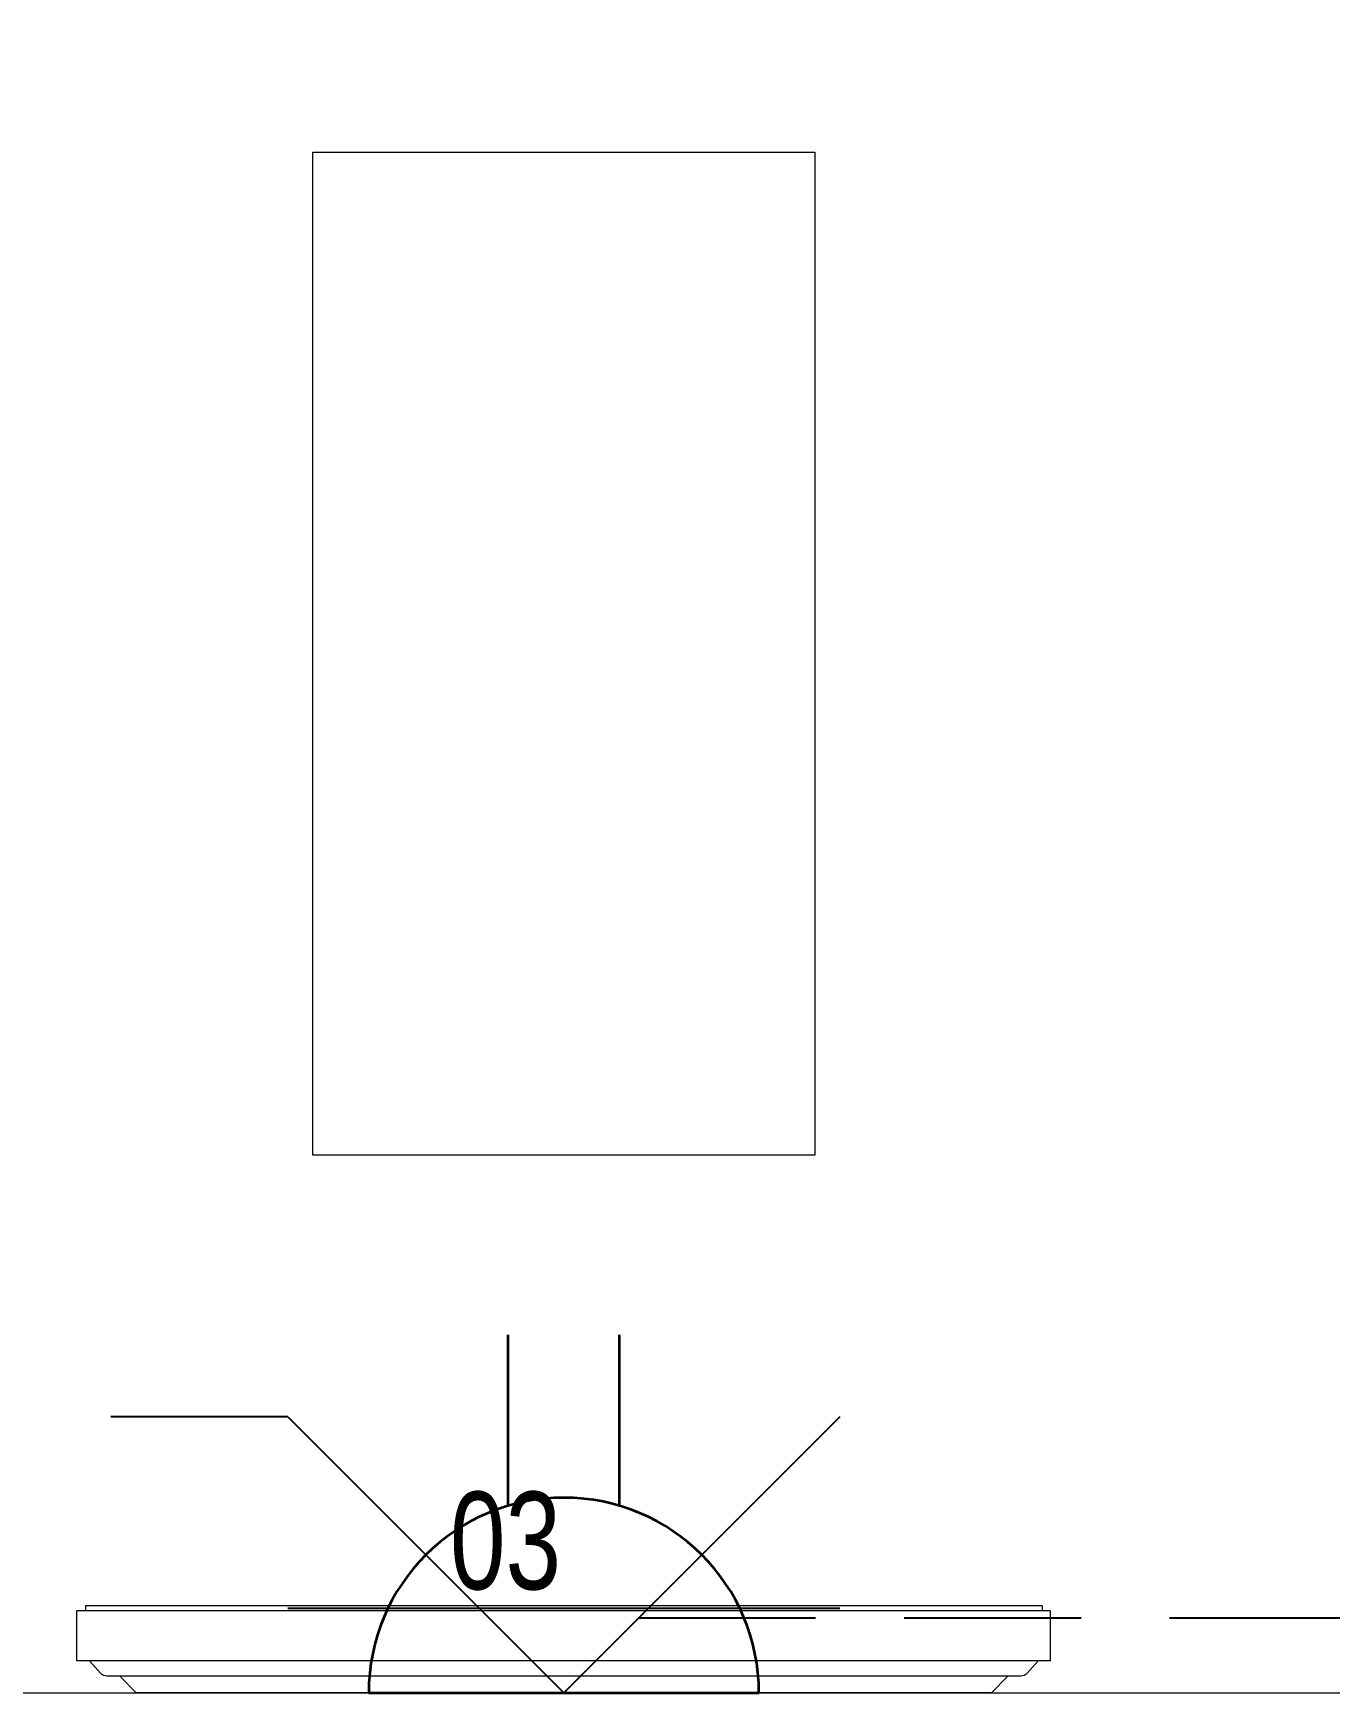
# Model space of a CAD drawing. Header units: inches. Extents: x -12418 to 57169, y -29325 to 19878.
# Drawn here: x 11822 to 12985, y -8477 to -6989 of the extents above; entities that cross this region are included whole.
import ezdxf
from ezdxf.enums import TextEntityAlignment as Align

# ---------------------------------------------------------------- set-up
doc = ezdxf.new("R2010")
doc.units = ezdxf.units.IN
doc.header["$LTSCALE"] = 25
doc.header["$MEASUREMENT"] = 0
doc.linetypes.add('DASHDOT', pattern=[25.4, 12.7, -6.35, 0, -6.35])
doc.linetypes.add('HIDDEN', pattern=[9.525, 6.35, -3.175])
doc.layers.get('0').update_dxf_attribs({"color": 8})
doc.layers.get('Defpoints').update_dxf_attribs({"color": 8})
for name, color, linetype, lineweight in [('00-Ground Floor$0$72_EGR_EQP_TAG', 142, 'Continuous', 5), ('00-Ground Floor$0$LOADING', 253, 'Continuous', 5), ('00-Ground Floor$0$Walls', 251, 'Continuous', 5), ('E-LITE-CLNG-CNDT', 6, 'DASHDOT', 35), ('E-LITE-EXIT-NUMB', 6, 'Continuous', 25), ('E-POWR-FLOR-CNDT', 6, 'HIDDEN', 25), ('E-POWR-WALL @ 100', 4, 'Continuous', 35)]:
    doc.layers.add(name, color=color, linetype=linetype, lineweight=lineweight)
doc.styles.add('00-Ground Floor$0$X3G_ENTITY_257CFD', font='swisscl.ttf', dxfattribs={"height": 200})
doc.styles.add('DC_Simplex', font='SIMPLEX.shx', dxfattribs={"width": 0.7})

# ---------------------------------------------------------------- blocks, each defined once
blk = doc.blocks.new('00-Ground Floor$0$DM15862C-P')
at = {"lineweight": 0}
for p, q in [((-0.3835, 0), (-0.3983, -0.0149)), ((0.3835, 0), (-0.3835, 0)), ((0.3835, 0), (0.3983, -0.0149)), ((-0.4367, -0.0287), (-0.4367, -0.0734)), ((0.4365, -0.0287), (-0.4367, -0.0287)), ((-0.4157, -0.0175), (-0.4256, -0.0287)), ((0.41, -0.0149), (-0.4099, -0.0149)), ((0.4157, -0.0175), (0.4254, -0.0287)), ((0.4365, -0.0287), (0.4365, -0.0734)), ((0.4365, -0.0734), (-0.4367, -0.0734)), ((-0.4291, -0.078), (-0.4291, -0.0734)), ((0.429, -0.078), (0.429, -0.0734)), ((0.429, -0.078), (-0.4291, -0.078))]:
    blk.add_line(p, q, dxfattribs=at)
for points in [[(-0.4099, -0.0149), (-0.4121, -0.0149), (-0.4141, -0.0158), (-0.4157, -0.0175)], [(0.4157, -0.0175), (0.4141, -0.0158), (0.4121, -0.0149), (0.41, -0.0149)]]:
    blk.add_open_spline(points, degree=3, dxfattribs=at)
blk = doc.blocks.new('00-Ground Floor')
at = {"layer": '00-Ground Floor$0$LOADING'}
blk.add_lwpolyline([(12072.9, -7095.2), (12522.9, -7095.2), (12522.9, -7995.2), (12072.9, -7995.2)], close=True, dxfattribs=at)
at = {"layer": '00-Ground Floor$0$Walls'}
blk.add_line((10497.9, -8477.4, 0), (14097.9, -8477.4, 0), dxfattribs=at)
at = {"layer": '00-Ground Floor$0$LOADING', "xscale": -1000, "yscale": 1000, "zscale": 1000, "rotation": 180}
blk.add_blockref('00-Ground Floor$0$DM15862C-P', (12297.9, -8477.4, 0), dxfattribs=at)
at = {"layer": '00-Ground Floor$0$72_EGR_EQP_TAG', "insert": (12245.6, -8297.1, 0), "char_height": 87.47, "attachment_point": 2, "style": '00-Ground Floor$0$X3G_ENTITY_257CFD'}
blk.add_mtext('03', dxfattribs=at)
blk = doc.blocks.new('*U45')
for p, q in [((1.677, 0.5), (3.211, 0.5)), ((1.677, -0.5), (3.211, -0.5))]:
    blk.add_line(p, q)
blk.add_lwpolyline([(0, -1.75, 1), (0, 1.75)], format="xyb", close=True)
at = {"layer": 'Defpoints'}
for p, q in [((2.475, 2.475), (0, 0)), ((0.758, 2.475), (0.758, -2.475)), ((2.475, -2.475), (0, 0))]:
    blk.add_line(p, q, dxfattribs=at)
at = {"layer": 'E-LITE-EXIT-NUMB', "style": 'DC_Simplex', "width": 0.7, "flags": 8}
blk.add_attdef('TYPE', text='', height=2, rotation=360, dxfattribs=at).set_placement((-2.682, 5.238), align=Align.RIGHT)
blk.add_attdef('CIRCUIT', (2.682, 5.238), '', height=2, rotation=360, dxfattribs=at)

msp = doc.modelspace()

# ---------------------------------------------------------------- linework, layer by layer
at = {"layer": 'E-POWR-FLOR-CNDT', "elevation": 0}
for points in [[(12184.7, -8364.2), (12050.4, -8229.9), (10820.4, -8229.9, -0.414214), (10745.4, -8154.9), (10745.4, -6344.9), (10621.7, -6221.2)], [(12365, -8410.3), (13776.6, -8410.3, 0.198912), (13829.6, -8388.3), (13974.2, -8243.8)]]:
    msp.add_lwpolyline(points, format="xyb", dxfattribs=at)

# ---------------------------------------------------------------- block references
at = {"layer": 'E-LITE-CLNG-CNDT'}
msp.add_blockref('00-Ground Floor', (0, 0), dxfattribs=at)
at = {"layer": 'E-POWR-WALL @ 100', "xscale": 100, "yscale": 100, "zscale": 100, "rotation": 90.00000000000001}
msp.add_blockref('*U45', (12297.9, -8477.4, 0), dxfattribs=at)

doc.saveas('drawing.dxf')
